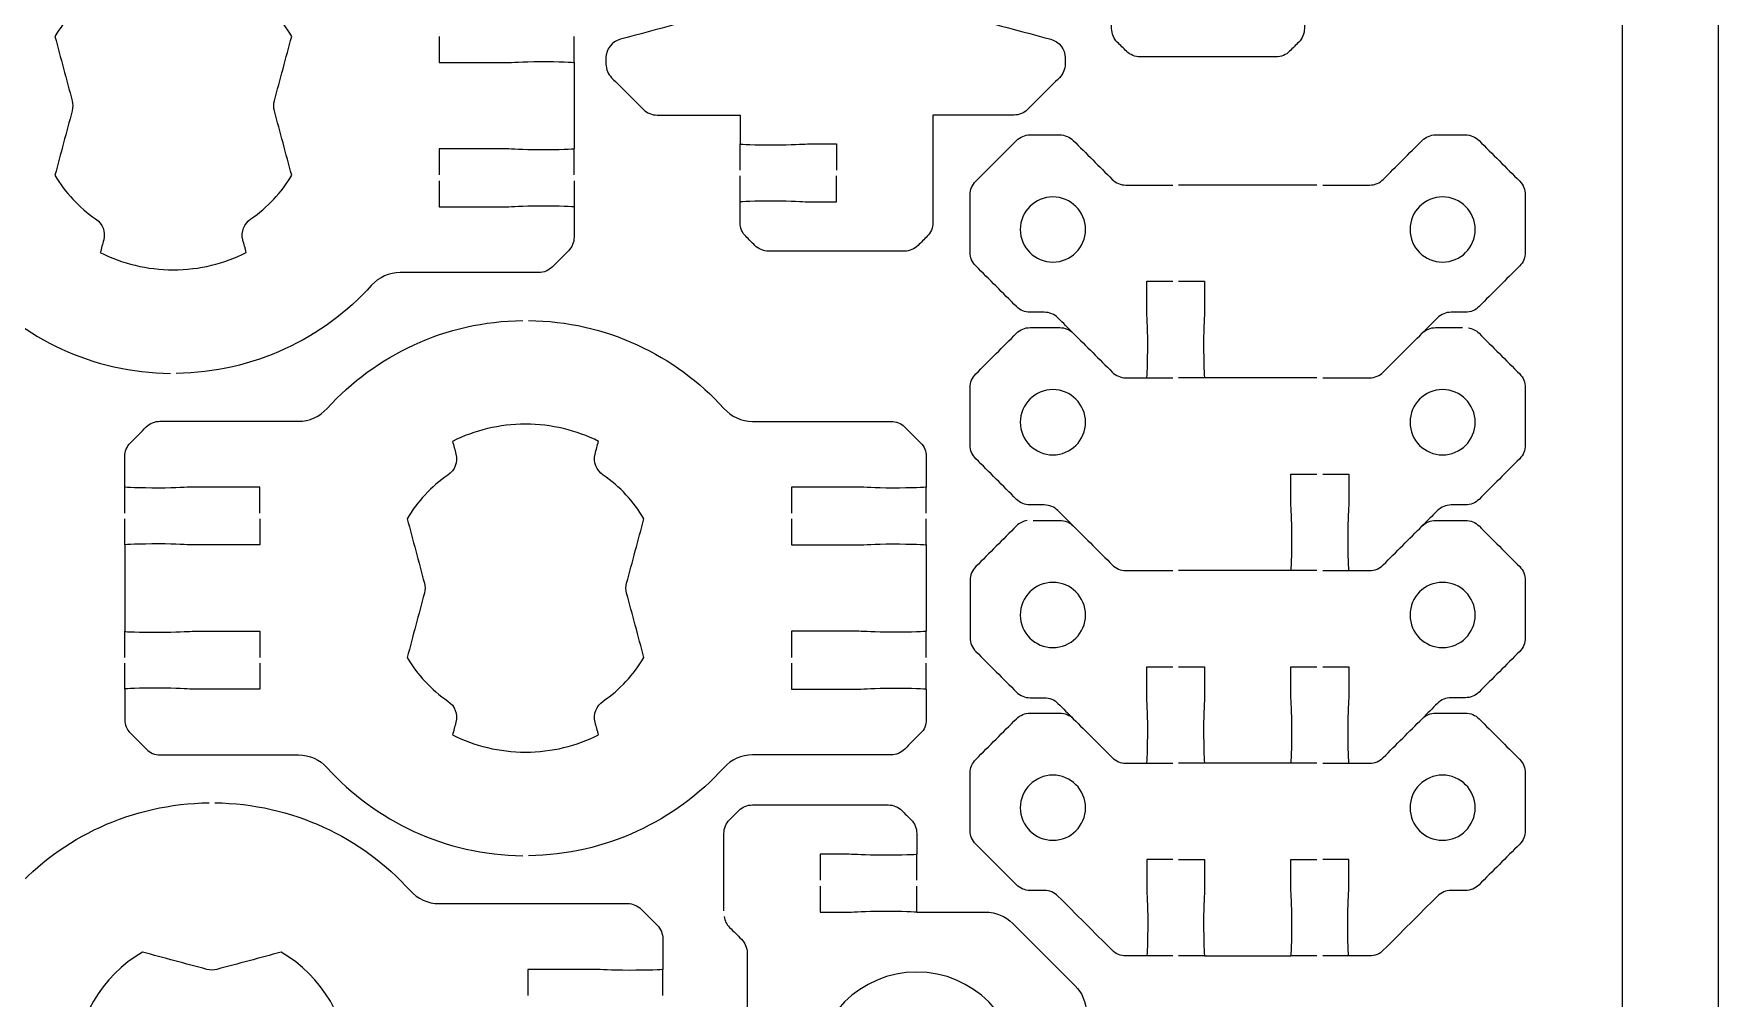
# Model space of a CAD drawing. Extents: x 0 to 410, y 0 to 455.
# Drawn here: x 322.6 to 410, y 52.3 to 102.3 of the extents above; entities that cross this region are included whole.
import ezdxf

# ---------------------------------------------------------------- set-up
doc = ezdxf.new("R2010")
doc.units = 0
doc.header["$MEASUREMENT"] = 0
doc.layers.add('DEFAULT', color=18, linetype='CONTINUOUS')

msp = doc.modelspace()

# ---------------------------------------------------------------- linework, layer by layer
at = {"layer": 'DEFAULT', "color": 18}
msp.add_lwpolyline([(410.025, 0.025), (0.025, 0.025), (0.025, 455.025), (410.025, 455.025)], close=True, dxfattribs=at)
at = {"layer": 'DEFAULT', "color": 1}
for points in [[(405.05, 17.15), (405.05, 212.847)], [(350.664, 100.822), (350.664, 102.173)], [(350.664, 94.991), (350.664, 96.342)], [(359.277, 95.249), (359.277, 96.6)], [(350.664, 94.691), (350.664, 93.343), (350.664, 93.34)], [(359.277, 93.598), (359.277, 94.949)], [(389.201, 94.469), (382.022, 94.469)], [(389.201, 84.467), (382.022, 84.467)], [(327.356, 77.444), (327.356, 78.795)], [(368.938, 77.444), (368.938, 78.795)], [(327.356, 75.796), (327.356, 77.144)], [(368.938, 75.796), (368.938, 77.144)], [(389.201, 74.466), (382.022, 74.466)], [(327.356, 69.961), (327.356, 71.312)], [(368.938, 69.961), (368.938, 71.312)], [(327.356, 68.314), (327.356, 69.661)], [(368.938, 68.314), (368.938, 69.661)], [(389.201, 64.465), (382.022, 64.465)], [(368.441, 58.39), (368.441, 59.741)], [(368.441, 56.743), (368.441, 58.09)], [(381.723, 54.464), (380.375, 54.464)], [(383.374, 54.464), (382.022, 54.464)], [(389.201, 54.464), (387.854, 54.464)], [(390.852, 54.464), (389.501, 54.464)], [(355.268, 52.418), (355.268, 53.769)]]:
    msp.add_lwpolyline(points, dxfattribs=at)
for points, knots in [([(383.459, 136.152), (383.459, 135.703), (383.459, 135.254), (383.459, 134.804), (383.959, 134.804), (384.459, 134.804), (384.959, 134.804), (385.245, 134.804), (385.742, 134.854), (386.709, 134.854), (387.675, 134.854), (388.458, 134.829), (388.458, 134.804), (388.458, 134.305), (388.458, 133.805), (388.458, 133.305), (389.894, 133.305), (391.33, 133.305), (392.766, 133.305), (393.03, 133.305), (393.284, 133.199), (393.471, 133.012), (394.022, 132.462), (394.572, 131.912), (395.122, 131.361), (395.309, 131.174), (395.415, 130.92), (395.415, 130.652), (395.415, 130.546), (395.415, 130.441), (395.415, 130.335), (395.415, 129.883), (395.112, 129.488), (394.674, 129.368), (392.726, 128.846), (390.777, 128.324), (388.829, 127.802), (388.61, 127.745), (388.458, 127.548), (388.458, 127.322), (388.458, 122.933), (388.458, 118.545), (388.458, 114.156), (388.458, 113.931), (388.61, 113.73), (388.829, 113.673), (390.777, 113.152), (392.726, 112.631), (394.674, 112.11), (395.112, 111.994), (395.415, 111.595), (395.415, 111.144), (395.415, 111.037), (395.415, 110.93), (395.415, 110.823), (395.415, 110.558), (395.309, 110.304), (395.122, 110.117), (394.572, 109.568), (394.022, 109.019), (393.471, 108.47), (393.284, 108.283), (393.03, 108.177), (392.766, 108.177), (391.362, 108.177), (389.958, 108.177), (388.554, 108.177), (388.554, 106.315), (388.554, 104.454), (388.554, 102.592), (388.554, 102.328), (388.448, 102.074), (388.261, 101.887), (388.102, 101.728), (387.943, 101.569), (387.785, 101.411), (387.598, 101.224), (387.344, 101.118), (387.079, 101.118), (384.729, 101.118), (382.38, 101.118), (380.03, 101.118), (379.766, 101.118), (379.508, 101.224), (379.321, 101.411), (379.163, 101.569), (379.004, 101.728), (378.845, 101.887), (378.658, 102.074), (378.552, 102.328), (378.552, 102.592), (378.552, 102.955), (378.552, 103.317), (378.552, 103.679), (378.552, 103.707), (379.336, 103.728), (380.302, 103.728), (381.269, 103.728), (381.766, 103.679), (382.052, 103.679), (382.552, 103.679), (383.051, 103.679), (383.551, 103.679), (383.551, 104.128), (383.551, 104.577), (383.551, 105.026)], [0, 0, 0, 0, 3.82, 3.82, 3.82, 8.07, 8.07, 8.07, 9.07, 9.07, 9.07, 10.07, 10.07, 10.07, 14.32, 14.32, 14.32, 26.53, 26.53, 26.53, 27.53, 27.53, 27.53, 34.148519, 34.148519, 34.148519, 35.148519, 35.148519, 35.148519, 36.048519, 36.048519, 36.048519, 37.048519, 37.048519, 37.048519, 54.203067, 54.203067, 54.203067, 55.203067, 55.203067, 55.203067, 92.523067, 92.523067, 92.523067, 93.523067, 93.523067, 93.523067, 110.675029, 110.675029, 110.675029, 111.675029, 111.675029, 111.675029, 112.585029, 112.585029, 112.585029, 113.585029, 113.585029, 113.585029, 120.196481, 120.196481, 120.196481, 121.196481, 121.196481, 121.196481, 133.136481, 133.136481, 133.136481, 148.966481, 148.966481, 148.966481, 149.966481, 149.966481, 149.966481, 151.875669, 151.875669, 151.875669, 152.875669, 152.875669, 152.875669, 172.855669, 172.855669, 172.855669, 173.855669, 173.855669, 173.855669, 175.764858, 175.764858, 175.764858, 176.764858, 176.764858, 176.764858, 179.844858, 179.844858, 179.844858, 180.844858, 180.844858, 180.844858, 181.844858, 181.844858, 181.844858, 186.094858, 186.094858, 186.094858, 189.914858, 189.914858, 189.914858, 189.914858]), ([(364.185, 126.075), (364.185, 125.626), (364.185, 125.176), (364.185, 124.727), (364.684, 124.727), (365.184, 124.727), (365.684, 124.727), (365.97, 124.727), (366.467, 124.777), (367.434, 124.777), (368.4, 124.777), (369.183, 124.752), (369.183, 124.727), (369.183, 124.227), (369.183, 123.728), (369.183, 123.228), (370.619, 123.228), (372.055, 123.228), (373.491, 123.228), (373.755, 123.228), (374.009, 123.122), (374.196, 122.935), (374.747, 122.385), (375.297, 121.834), (375.847, 121.284), (376.034, 121.097), (376.14, 120.843), (376.14, 120.575), (376.14, 120.469), (376.14, 120.363), (376.14, 120.257), (376.14, 119.806), (375.837, 119.411), (375.399, 119.291), (373.451, 118.769), (371.502, 118.247), (369.554, 117.725), (369.335, 117.668), (369.183, 117.471), (369.183, 117.245), (369.183, 112.856), (369.183, 108.468), (369.183, 104.079), (369.183, 103.853), (369.335, 103.652), (369.554, 103.596), (371.502, 103.075), (373.451, 102.554), (375.399, 102.033), (375.837, 101.917), (376.14, 101.518), (376.14, 101.066), (376.14, 100.959), (376.14, 100.852), (376.14, 100.745), (376.14, 100.481), (376.034, 100.227), (375.847, 100.04), (375.297, 99.491), (374.747, 98.941), (374.196, 98.392), (374.009, 98.205), (373.755, 98.099), (373.491, 98.099), (372.087, 98.099), (370.683, 98.099), (369.279, 98.099), (369.279, 96.238), (369.279, 94.377), (369.279, 92.515), (369.279, 92.25), (369.173, 91.996), (368.986, 91.809), (368.827, 91.651), (368.668, 91.492), (368.51, 91.333), (368.323, 91.146), (368.069, 91.04), (367.804, 91.04), (365.455, 91.04), (363.105, 91.04), (360.756, 91.04), (360.491, 91.04), (360.233, 91.146), (360.046, 91.333), (359.888, 91.492), (359.729, 91.651), (359.57, 91.809), (359.383, 91.996), (359.277, 92.25), (359.277, 92.515), (359.277, 92.877), (359.277, 93.239), (359.277, 93.602), (359.277, 93.63), (360.061, 93.651), (361.027, 93.651), (361.994, 93.651), (362.491, 93.602), (362.777, 93.602), (363.277, 93.602), (363.776, 93.602), (364.276, 93.602), (364.276, 94.051), (364.276, 94.5), (364.276, 94.949)], [0, 0, 0, 0, 3.82, 3.82, 3.82, 8.07, 8.07, 8.07, 9.07, 9.07, 9.07, 10.07, 10.07, 10.07, 14.32, 14.32, 14.32, 26.53, 26.53, 26.53, 27.53, 27.53, 27.53, 34.148519, 34.148519, 34.148519, 35.148519, 35.148519, 35.148519, 36.048519, 36.048519, 36.048519, 37.048519, 37.048519, 37.048519, 54.203067, 54.203067, 54.203067, 55.203067, 55.203067, 55.203067, 92.523067, 92.523067, 92.523067, 93.523067, 93.523067, 93.523067, 110.675029, 110.675029, 110.675029, 111.675029, 111.675029, 111.675029, 112.585029, 112.585029, 112.585029, 113.585029, 113.585029, 113.585029, 120.196481, 120.196481, 120.196481, 121.196481, 121.196481, 121.196481, 133.136481, 133.136481, 133.136481, 148.966481, 148.966481, 148.966481, 149.966481, 149.966481, 149.966481, 151.875669, 151.875669, 151.875669, 152.875669, 152.875669, 152.875669, 172.855669, 172.855669, 172.855669, 173.855669, 173.855669, 173.855669, 175.764858, 175.764858, 175.764858, 176.764858, 176.764858, 176.764858, 179.844858, 179.844858, 179.844858, 180.844858, 180.844858, 180.844858, 181.844858, 181.844858, 181.844858, 186.094858, 186.094858, 186.094858, 189.914858, 189.914858, 189.914858, 189.914858]), ([(326.084, 90.961), (326.146, 91.184), (326.204, 91.403), (326.263, 91.622), (326.374, 92.038), (326.201, 92.471), (325.846, 92.714), (324.986, 93.305), (324.263, 94.08), (323.734, 94.982), (324.032, 96.096), (324.329, 97.21), (324.627, 98.323), (324.673, 98.492), (324.673, 98.673), (324.627, 98.842), (324.329, 99.953), (324.032, 101.065), (323.734, 102.176), (324.263, 103.078), (324.986, 103.856), (325.846, 104.448), (326.201, 104.691), (326.374, 105.123), (326.263, 105.539), (326.204, 105.759), (326.146, 105.978), (326.087, 106.197), (327.227, 106.769), (328.515, 107.086), (329.873, 107.086), (331.231, 107.086), (332.519, 106.769), (333.658, 106.197), (333.6, 105.978), (333.541, 105.759), (333.483, 105.54), (333.372, 105.124), (333.545, 104.691), (333.901, 104.448), (334.763, 103.857), (335.486, 103.081), (336.015, 102.176), (335.716, 101.063), (335.417, 99.951), (335.119, 98.838), (335.073, 98.669), (335.073, 98.489), (335.119, 98.32), (335.417, 97.207), (335.716, 96.095), (336.015, 94.982), (335.486, 94.078), (334.761, 93.304), (333.9, 92.714), (333.545, 92.471), (333.372, 92.038), (333.483, 91.622), (333.541, 91.403), (333.6, 91.183), (333.662, 90.961), (332.522, 90.393), (331.234, 90.072), (329.873, 90.072), (328.511, 90.072), (327.223, 90.393), (326.084, 90.961)], [1, 1, 1, 1, 2.931501, 2.931501, 2.931501, 3.931733, 3.931733, 3.931733, 4.931966, 4.931966, 4.931966, 14.736374, 14.736374, 14.736374, 15.736606, 15.736606, 15.736606, 25.521689, 25.521689, 25.521689, 26.521921, 26.521921, 26.521921, 27.522153, 27.522153, 27.522153, 29.452688, 29.452688, 29.452688, 30.45292, 30.45292, 30.45292, 31.453152, 31.453152, 31.453152, 33.380788, 33.380788, 33.380788, 34.38102, 34.38102, 34.38102, 35.381252, 35.381252, 35.381252, 45.179552, 45.179552, 45.179552, 46.179785, 46.179785, 46.179785, 55.978085, 55.978085, 55.978085, 56.978317, 56.978317, 56.978317, 57.978549, 57.978549, 57.978549, 59.922263, 59.922263, 59.922263, 60.922495, 60.922495, 60.922495, 61.922727, 61.922727, 61.922727, 61.922727]), ([(364.234, 106.933), (364.234, 106.484), (364.234, 106.035), (364.234, 105.585), (363.734, 105.585), (363.234, 105.585), (362.735, 105.585), (362.449, 105.585), (361.951, 105.635), (360.985, 105.635), (360.018, 105.635), (359.235, 105.614), (359.235, 105.585), (359.235, 105.08), (359.235, 104.574), (359.235, 104.068), (359.235, 103.839), (359.083, 103.642), (358.865, 103.585), (356.931, 103.068), (354.998, 102.55), (353.065, 102.033), (352.628, 101.917), (352.321, 101.518), (352.321, 101.066), (352.321, 100.959), (352.321, 100.852), (352.321, 100.745), (352.321, 100.481), (352.426, 100.227), (352.613, 100.04), (353.164, 99.491), (353.714, 98.941), (354.264, 98.392), (354.451, 98.205), (354.705, 98.099), (354.974, 98.099), (356.408, 98.099), (357.843, 98.099), (359.277, 98.099), (359.277, 97.6), (359.277, 97.1), (359.277, 96.6), (359.277, 96.575), (360.061, 96.551), (361.027, 96.551), (361.994, 96.551), (362.491, 96.6), (362.777, 96.6), (363.277, 96.6), (363.776, 96.6), (364.276, 96.6), (364.276, 96.15), (364.276, 95.699), (364.276, 95.249)], [0, 0, 0, 0, 3.82, 3.82, 3.82, 8.07, 8.07, 8.07, 9.07, 9.07, 9.07, 10.07, 10.07, 10.07, 14.37, 14.37, 14.37, 15.37, 15.37, 15.37, 32.388625, 32.388625, 32.388625, 33.388625, 33.388625, 33.388625, 34.298625, 34.298625, 34.298625, 35.298625, 35.298625, 35.298625, 41.910077, 41.910077, 41.910077, 42.910077, 42.910077, 42.910077, 55.110077, 55.110077, 55.110077, 59.360077, 59.360077, 59.360077, 60.360077, 60.360077, 60.360077, 61.360077, 61.360077, 61.360077, 65.610077, 65.610077, 65.610077, 69.440077, 69.440077, 69.440077, 69.440077]), ([(343.665, 102.173), (343.665, 101.724), (343.665, 101.275), (343.665, 100.826), (344.831, 100.826), (345.998, 100.826), (347.164, 100.826), (347.45, 100.826), (347.948, 100.875), (348.914, 100.875), (349.881, 100.875), (350.664, 100.854), (350.664, 100.826), (350.664, 99.331), (350.664, 97.837), (350.664, 96.342), (350.664, 96.317), (349.881, 96.293), (348.914, 96.293), (347.948, 96.293), (347.45, 96.342), (347.164, 96.342), (345.998, 96.342), (344.831, 96.342), (343.665, 96.342), (343.665, 95.892), (343.665, 95.441), (343.665, 94.991)], [0, 0, 0, 0, 3.82, 3.82, 3.82, 13.74, 13.74, 13.74, 14.74, 14.74, 14.74, 15.74, 15.74, 15.74, 28.45, 28.45, 28.45, 29.45, 29.45, 29.45, 30.45, 30.45, 30.45, 40.37, 40.37, 40.37, 44.2, 44.2, 44.2, 44.2]), ([(376.565, 86.778), (376.299, 87.044), (376.033, 87.31), (375.768, 87.575), (375.581, 87.762), (375.327, 87.868), (375.059, 87.868), (374.813, 87.868), (374.567, 87.868), (374.321, 87.868), (374.057, 87.868), (373.803, 87.971), (373.616, 88.161), (372.913, 88.864), (372.209, 89.567), (371.506, 90.271), (371.319, 90.458), (371.213, 90.712), (371.213, 90.976), (371.213, 91.971), (371.213, 92.966), (371.213, 93.961), (371.213, 94.225), (371.319, 94.479), (371.506, 94.67), (372.209, 95.373), (372.913, 96.076), (373.616, 96.779), (373.803, 96.966), (374.057, 97.072), (374.321, 97.072), (374.834, 97.072), (375.347, 97.072), (375.859, 97.072), (376.124, 97.072), (376.378, 96.966), (376.565, 96.779), (377.238, 96.108), (377.91, 95.436), (378.583, 94.765), (378.77, 94.575), (379.024, 94.469), (379.288, 94.469), (380.1, 94.469), (380.911, 94.469), (381.723, 94.469)], [0, 0, 0, 0, 3.196123, 3.196123, 3.196123, 4.196123, 4.196123, 4.196123, 6.286123, 6.286123, 6.286123, 7.286123, 7.286123, 7.286123, 15.74312, 15.74312, 15.74312, 16.74312, 16.74312, 16.74312, 25.20312, 25.20312, 25.20312, 26.20312, 26.20312, 26.20312, 34.660117, 34.660117, 34.660117, 35.660117, 35.660117, 35.660117, 40.020117, 40.020117, 40.020117, 41.020117, 41.020117, 41.020117, 49.10235, 49.10235, 49.10235, 50.10235, 50.10235, 50.10235, 57.00235, 57.00235, 57.00235, 57.00235]), ([(389.501, 94.469), (390.313, 94.469), (391.124, 94.469), (391.936, 94.469), (392.204, 94.469), (392.458, 94.575), (392.645, 94.765), (393.316, 95.436), (393.988, 96.108), (394.659, 96.779), (394.846, 96.966), (395.1, 97.072), (395.365, 97.072), (395.878, 97.072), (396.392, 97.072), (396.906, 97.072), (397.171, 97.072), (397.425, 96.966), (397.612, 96.779), (398.315, 96.076), (399.018, 95.373), (399.721, 94.67), (399.908, 94.479), (400.014, 94.225), (400.014, 93.961), (400.014, 92.966), (400.014, 91.971), (400.014, 90.976), (400.014, 90.712), (399.908, 90.458), (399.721, 90.271), (399.018, 89.567), (398.315, 88.864), (397.612, 88.161), (397.425, 87.971), (397.171, 87.868), (396.906, 87.868), (396.658, 87.868), (396.41, 87.868), (396.162, 87.868), (395.897, 87.868), (395.643, 87.762), (395.456, 87.575), (395.19, 87.31), (394.925, 87.044), (394.659, 86.778)], [0, 0, 0, 0, 6.9, 6.9, 6.9, 7.9, 7.9, 7.9, 15.975159, 15.975159, 15.975159, 16.975159, 16.975159, 16.975159, 21.345159, 21.345159, 21.345159, 22.345159, 22.345159, 22.345159, 30.802157, 30.802157, 30.802157, 31.802157, 31.802157, 31.802157, 40.262157, 40.262157, 40.262157, 41.262157, 41.262157, 41.262157, 49.719154, 49.719154, 49.719154, 50.719154, 50.719154, 50.719154, 52.829154, 52.829154, 52.829154, 53.829154, 53.829154, 53.829154, 57.025276, 57.025276, 57.025276, 57.025276]), ([(316.081, 94.691), (316.081, 94.242), (316.081, 93.793), (316.081, 93.343), (314.915, 93.343), (313.748, 93.343), (312.582, 93.343), (312.296, 93.343), (311.799, 93.393), (310.832, 93.393), (309.865, 93.393), (309.082, 93.368), (309.082, 93.343), (309.082, 92.815), (309.082, 92.287), (309.082, 91.759), (309.082, 91.495), (309.184, 91.241), (309.375, 91.05), (309.651, 90.775), (309.928, 90.5), (310.204, 90.225), (310.391, 90.038), (310.645, 89.932), (310.91, 89.932), (313.303, 89.932), (315.696, 89.932), (318.089, 89.932), (318.66, 89.932), (319.2, 89.685), (319.581, 89.262), (322.089, 86.492), (325.701, 84.739), (329.727, 84.697)], [0, 0, 0, 0, 3.82, 3.82, 3.82, 13.74, 13.74, 13.74, 14.74, 14.74, 14.74, 15.74, 15.74, 15.74, 20.23, 20.23, 20.23, 21.23, 21.23, 21.23, 24.546338, 24.546338, 24.546338, 25.546338, 25.546338, 25.546338, 45.896338, 45.896338, 45.896338, 46.896338, 46.896338, 46.896338, 47.896338, 47.896338, 47.896338, 47.896338]), ([(343.665, 94.691), (343.665, 94.242), (343.665, 93.793), (343.665, 93.343), (344.831, 93.343), (345.998, 93.343), (347.164, 93.343), (347.45, 93.343), (347.948, 93.393), (348.914, 93.393), (349.881, 93.393), (350.664, 93.372), (350.664, 93.343), (350.664, 92.815), (350.664, 92.287), (350.664, 91.759), (350.664, 91.495), (350.558, 91.237), (350.368, 91.05), (350.093, 90.774), (349.817, 90.498), (349.542, 90.221), (349.352, 90.034), (349.098, 89.928), (348.833, 89.928), (346.438, 89.928), (344.042, 89.928), (341.647, 89.928), (341.079, 89.928), (340.543, 89.682), (340.162, 89.265), (337.647, 86.503), (334.048, 84.743), (330.027, 84.697)], [0, 0, 0, 0, 3.82, 3.82, 3.82, 13.74, 13.74, 13.74, 14.74, 14.74, 14.74, 15.74, 15.74, 15.74, 20.23, 20.23, 20.23, 21.23, 21.23, 21.23, 24.546338, 24.546338, 24.546338, 25.546338, 25.546338, 25.546338, 45.916338, 45.916338, 45.916338, 46.916338, 46.916338, 46.916338, 47.916338, 47.916338, 47.916338, 47.916338]), ([(377.197, 92.16), (377.197, 91.222), (376.439, 90.471), (375.507, 90.471), (374.572, 90.471), (373.814, 91.222), (373.814, 92.16), (373.814, 93.095), (374.572, 93.854), (375.507, 93.854), (376.439, 93.854), (377.197, 93.095), (377.197, 92.16)], [1, 1, 1, 1, 2, 2, 2, 3, 3, 3, 4, 4, 4, 5, 5, 5, 5]), ([(397.415, 92.16), (397.415, 91.222), (396.656, 90.471), (395.721, 90.471), (394.79, 90.471), (394.032, 91.222), (394.032, 92.16), (394.032, 93.095), (394.79, 93.854), (395.721, 93.854), (396.656, 93.854), (397.415, 93.095), (397.415, 92.16)], [1, 1, 1, 1, 2, 2, 2, 3, 3, 3, 4, 4, 4, 5, 5, 5, 5]), ([(380.375, 84.467), (380.4, 84.467), (380.424, 85.254), (380.424, 86.221), (380.424, 87.187), (380.375, 87.681), (380.375, 87.967), (380.375, 88.469), (380.375, 88.971), (380.375, 89.473), (380.824, 89.473), (381.273, 89.473), (381.723, 89.473)], [0, 0, 0, 0, 1, 1, 1, 2, 2, 2, 6.27, 6.27, 6.27, 10.09, 10.09, 10.09, 10.09]), ([(382.022, 89.473), (382.473, 89.473), (382.923, 89.473), (383.374, 89.473), (383.374, 88.971), (383.374, 88.469), (383.374, 87.967), (383.374, 87.681), (383.324, 87.187), (383.324, 86.221), (383.324, 85.254), (383.345, 84.467), (383.374, 84.467)], [0, 0, 0, 0, 3.83, 3.83, 3.83, 8.1, 8.1, 8.1, 9.1, 9.1, 9.1, 10.1, 10.1, 10.1, 10.1]), ([(334.355, 77.444), (334.355, 77.894), (334.355, 78.344), (334.355, 78.795), (333.189, 78.795), (332.022, 78.795), (330.856, 78.795), (330.57, 78.795), (330.072, 78.745), (329.106, 78.745), (328.139, 78.745), (327.356, 78.767), (327.356, 78.795), (327.356, 79.324), (327.356, 79.853), (327.356, 80.382), (327.356, 80.647), (327.458, 80.901), (327.649, 81.088), (327.924, 81.364), (328.199, 81.641), (328.474, 81.917), (328.665, 82.107), (328.919, 82.21), (329.183, 82.21), (331.579, 82.21), (333.974, 82.21), (336.369, 82.21), (336.937, 82.21), (337.477, 82.46), (337.858, 82.88), (340.37, 85.646), (343.979, 87.396), (348.001, 87.438)], [0, 0, 0, 0, 3.83, 3.83, 3.83, 13.75, 13.75, 13.75, 14.75, 14.75, 14.75, 15.75, 15.75, 15.75, 20.25, 20.25, 20.25, 21.25, 21.25, 21.25, 24.566338, 24.566338, 24.566338, 25.566338, 25.566338, 25.566338, 45.936338, 45.936338, 45.936338, 46.936338, 46.936338, 46.936338, 47.936338, 47.936338, 47.936338, 47.936338]), ([(348.3, 87.438), (352.322, 87.396), (355.927, 85.646), (358.436, 82.88), (358.817, 82.457), (359.356, 82.206), (359.928, 82.206), (362.321, 82.206), (364.714, 82.206), (367.107, 82.206), (367.372, 82.206), (367.626, 82.104), (367.813, 81.917), (368.089, 81.641), (368.365, 81.364), (368.642, 81.088), (368.832, 80.901), (368.938, 80.647), (368.938, 80.382), (368.938, 79.853), (368.938, 79.324), (368.938, 78.795), (368.938, 78.77), (368.155, 78.745), (367.188, 78.745), (366.222, 78.745), (365.724, 78.795), (365.438, 78.795), (364.272, 78.795), (363.105, 78.795), (361.939, 78.795), (361.939, 78.344), (361.939, 77.894), (361.939, 77.444)], [0, 0, 0, 0, 1, 1, 1, 2, 2, 2, 22.35, 22.35, 22.35, 23.35, 23.35, 23.35, 26.673402, 26.673402, 26.673402, 27.673402, 27.673402, 27.673402, 32.173402, 32.173402, 32.173402, 33.173402, 33.173402, 33.173402, 34.173402, 34.173402, 34.173402, 44.093402, 44.093402, 44.093402, 47.923402, 47.923402, 47.923402, 47.923402]), ([(376.565, 76.777), (376.299, 77.043), (376.033, 77.308), (375.768, 77.574), (375.581, 77.761), (375.327, 77.867), (375.059, 77.867), (374.813, 77.867), (374.567, 77.867), (374.321, 77.867), (374.057, 77.867), (373.803, 77.969), (373.616, 78.16), (372.913, 78.863), (372.209, 79.566), (371.506, 80.269), (371.319, 80.456), (371.213, 80.71), (371.213, 80.975), (371.213, 81.97), (371.213, 82.965), (371.213, 83.959), (371.213, 84.224), (371.319, 84.478), (371.506, 84.669), (372.209, 85.372), (372.913, 86.075), (373.616, 86.778), (373.803, 86.965), (374.057, 87.071), (374.321, 87.071), (374.834, 87.071), (375.347, 87.071), (375.859, 87.071), (376.124, 87.071), (376.378, 86.965), (376.565, 86.778), (377.238, 86.107), (377.91, 85.435), (378.583, 84.764), (378.77, 84.573), (379.024, 84.467), (379.288, 84.467), (380.1, 84.467), (380.911, 84.467), (381.723, 84.467)], [0, 0, 0, 0, 3.196123, 3.196123, 3.196123, 4.196123, 4.196123, 4.196123, 6.286123, 6.286123, 6.286123, 7.286123, 7.286123, 7.286123, 15.74312, 15.74312, 15.74312, 16.74312, 16.74312, 16.74312, 25.20312, 25.20312, 25.20312, 26.20312, 26.20312, 26.20312, 34.660117, 34.660117, 34.660117, 35.660117, 35.660117, 35.660117, 40.020117, 40.020117, 40.020117, 41.020117, 41.020117, 41.020117, 49.10235, 49.10235, 49.10235, 50.10235, 50.10235, 50.10235, 57.00235, 57.00235, 57.00235, 57.00235]), ([(389.501, 84.467), (390.313, 84.467), (391.124, 84.467), (391.936, 84.467), (392.204, 84.467), (392.458, 84.573), (392.645, 84.764), (393.316, 85.435), (393.988, 86.107), (394.659, 86.778), (394.846, 86.965), (395.1, 87.071), (395.365, 87.071), (395.829, 87.071), (396.293, 87.071), (396.758, 87.071)], [0, 0, 0, 0, 6.9, 6.9, 6.9, 7.9, 7.9, 7.9, 15.975159, 15.975159, 15.975159, 16.975159, 16.975159, 16.975159, 20.925159, 20.925159, 20.925159, 20.925159]), ([(397.058, 87.057), (397.266, 87.025), (397.46, 86.93), (397.612, 86.778), (398.315, 86.075), (399.018, 85.372), (399.721, 84.669), (399.908, 84.478), (400.014, 84.224), (400.014, 83.959), (400.014, 82.965), (400.014, 81.97), (400.014, 80.975), (400.014, 80.71), (399.908, 80.456), (399.721, 80.269), (399.018, 79.566), (398.315, 78.863), (397.612, 78.16), (397.425, 77.969), (397.171, 77.867), (396.906, 77.867), (396.658, 77.867), (396.41, 77.867), (396.162, 77.867), (395.897, 77.867), (395.643, 77.761), (395.456, 77.574), (395.19, 77.308), (394.925, 77.043), (394.659, 76.777)], [0, 0, 0, 0, 1, 1, 1, 9.456997, 9.456997, 9.456997, 10.456997, 10.456997, 10.456997, 18.916997, 18.916997, 18.916997, 19.916997, 19.916997, 19.916997, 28.373994, 28.373994, 28.373994, 29.373994, 29.373994, 29.373994, 31.483994, 31.483994, 31.483994, 32.483994, 32.483994, 32.483994, 35.680117, 35.680117, 35.680117, 35.680117]), ([(377.197, 82.16), (377.197, 81.221), (376.439, 80.469), (375.507, 80.469), (374.572, 80.469), (373.814, 81.221), (373.814, 82.16), (373.814, 83.094), (374.572, 83.853), (375.507, 83.853), (376.439, 83.853), (377.197, 83.094), (377.197, 82.16)], [1, 1, 1, 1, 2, 2, 2, 3, 3, 3, 4, 4, 4, 5, 5, 5, 5]), ([(397.415, 82.16), (397.415, 81.221), (396.656, 80.469), (395.721, 80.469), (394.79, 80.469), (394.032, 81.221), (394.032, 82.16), (394.032, 83.094), (394.79, 83.853), (395.721, 83.853), (396.656, 83.853), (397.415, 83.094), (397.415, 82.16)], [1, 1, 1, 1, 2, 2, 2, 3, 3, 3, 4, 4, 4, 5, 5, 5, 5]), ([(344.357, 65.933), (344.419, 66.156), (344.478, 66.375), (344.536, 66.595), (344.647, 67.011), (344.474, 67.443), (344.119, 67.687), (343.26, 68.277), (342.536, 69.053), (342.008, 69.955), (342.305, 71.068), (342.603, 72.182), (342.9, 73.296), (342.946, 73.465), (342.946, 73.645), (342.9, 73.814), (342.603, 74.926), (342.305, 76.037), (342.008, 77.148), (342.537, 78.05), (343.26, 78.829), (344.12, 79.42), (344.475, 79.664), (344.647, 80.095), (344.537, 80.511), (344.478, 80.731), (344.42, 80.95), (344.361, 81.17), (345.5, 81.741), (346.788, 82.059), (348.146, 82.059), (349.504, 82.059), (350.792, 81.741), (351.932, 81.17), (351.873, 80.951), (351.815, 80.732), (351.756, 80.512), (351.645, 80.096), (351.819, 79.664), (352.174, 79.42), (353.036, 78.83), (353.759, 78.053), (354.288, 77.148), (353.989, 76.036), (353.691, 74.923), (353.392, 73.811), (353.346, 73.641), (353.346, 73.461), (353.392, 73.292), (353.691, 72.18), (353.989, 71.067), (354.288, 69.955), (353.76, 69.05), (353.035, 68.276), (352.174, 67.687), (351.819, 67.443), (351.645, 67.011), (351.756, 66.594), (351.815, 66.375), (351.873, 66.156), (351.935, 65.933), (350.796, 65.365), (349.508, 65.044), (348.146, 65.044), (346.785, 65.044), (345.497, 65.365), (344.357, 65.933)], [0, 0, 0, 0, 1.930535, 1.930535, 1.930535, 2.930767, 2.930767, 2.930767, 3.930999, 3.930999, 3.930999, 13.735407, 13.735407, 13.735407, 14.73564, 14.73564, 14.73564, 24.520723, 24.520723, 24.520723, 25.520955, 25.520955, 25.520955, 26.521187, 26.521187, 26.521187, 28.452946, 28.452946, 28.452946, 29.453178, 29.453178, 29.453178, 30.45341, 30.45341, 30.45341, 32.382012, 32.382012, 32.382012, 33.382244, 33.382244, 33.382244, 34.382476, 34.382476, 34.382476, 44.179811, 44.179811, 44.179811, 45.180043, 45.180043, 45.180043, 54.977377, 54.977377, 54.977377, 55.977609, 55.977609, 55.977609, 56.977841, 56.977841, 56.977841, 58.921555, 58.921555, 58.921555, 59.921787, 59.921787, 59.921787, 60.922019, 60.922019, 60.922019, 60.922019]), ([(387.854, 74.466), (387.879, 74.466), (387.903, 75.253), (387.903, 76.22), (387.903, 77.186), (387.854, 77.68), (387.854, 77.966), (387.854, 78.468), (387.854, 78.97), (387.854, 79.472), (388.303, 79.472), (388.752, 79.472), (389.201, 79.472)], [0, 0, 0, 0, 1, 1, 1, 2, 2, 2, 6.27, 6.27, 6.27, 10.09, 10.09, 10.09, 10.09]), ([(389.501, 79.472), (389.952, 79.472), (390.402, 79.472), (390.852, 79.472), (390.852, 78.97), (390.852, 78.468), (390.852, 77.966), (390.852, 77.68), (390.803, 77.186), (390.803, 76.22), (390.803, 75.253), (390.824, 74.466), (390.852, 74.466)], [0, 0, 0, 0, 3.83, 3.83, 3.83, 8.1, 8.1, 8.1, 9.1, 9.1, 9.1, 10.1, 10.1, 10.1, 10.1]), ([(334.355, 77.144), (334.355, 76.695), (334.355, 76.245), (334.355, 75.796), (333.189, 75.796), (332.022, 75.796), (330.856, 75.796), (330.57, 75.796), (330.072, 75.846), (329.106, 75.846), (328.139, 75.846), (327.356, 75.821), (327.356, 75.796), (327.356, 74.302), (327.356, 72.807), (327.356, 71.312), (327.356, 71.284), (328.139, 71.263), (329.106, 71.263), (330.072, 71.263), (330.57, 71.312), (330.856, 71.312), (332.022, 71.312), (333.189, 71.312), (334.355, 71.312), (334.355, 70.862), (334.355, 70.412), (334.355, 69.961)], [0, 0, 0, 0, 3.82, 3.82, 3.82, 13.74, 13.74, 13.74, 14.74, 14.74, 14.74, 15.74, 15.74, 15.74, 28.45, 28.45, 28.45, 29.45, 29.45, 29.45, 30.45, 30.45, 30.45, 40.37, 40.37, 40.37, 44.2, 44.2, 44.2, 44.2]), ([(361.939, 77.144), (361.939, 76.695), (361.939, 76.245), (361.939, 75.796), (363.105, 75.796), (364.272, 75.796), (365.438, 75.796), (365.724, 75.796), (366.222, 75.846), (367.188, 75.846), (368.155, 75.846), (368.938, 75.824), (368.938, 75.796), (368.938, 74.302), (368.938, 72.807), (368.938, 71.312), (368.938, 71.288), (368.155, 71.263), (367.188, 71.263), (366.222, 71.263), (365.724, 71.312), (365.438, 71.312), (364.272, 71.312), (363.105, 71.312), (361.939, 71.312), (361.939, 70.862), (361.939, 70.412), (361.939, 69.961)], [0, 0, 0, 0, 3.82, 3.82, 3.82, 13.74, 13.74, 13.74, 14.74, 14.74, 14.74, 15.74, 15.74, 15.74, 28.45, 28.45, 28.45, 29.45, 29.45, 29.45, 30.45, 30.45, 30.45, 40.37, 40.37, 40.37, 44.2, 44.2, 44.2, 44.2]), ([(374.173, 77.056), (373.961, 77.027), (373.767, 76.929), (373.616, 76.777), (372.913, 76.074), (372.209, 75.37), (371.506, 74.667), (371.319, 74.477), (371.213, 74.223), (371.213, 73.958), (371.213, 72.963), (371.213, 71.969), (371.213, 70.974), (371.213, 70.709), (371.319, 70.455), (371.506, 70.268), (372.209, 69.565), (372.913, 68.862), (373.616, 68.159), (373.803, 67.968), (374.057, 67.866), (374.321, 67.866), (374.567, 67.866), (374.813, 67.866), (375.059, 67.866), (375.327, 67.866), (375.581, 67.76), (375.768, 67.573), (376.033, 67.307), (376.299, 67.041), (376.565, 66.776)], [0, 0, 0, 0, 1, 1, 1, 9.456997, 9.456997, 9.456997, 10.456997, 10.456997, 10.456997, 18.916997, 18.916997, 18.916997, 19.916997, 19.916997, 19.916997, 28.373994, 28.373994, 28.373994, 29.373994, 29.373994, 29.373994, 31.463994, 31.463994, 31.463994, 32.463994, 32.463994, 32.463994, 35.660117, 35.660117, 35.660117, 35.660117]), ([(374.473, 77.07), (374.935, 77.07), (375.397, 77.07), (375.859, 77.07), (376.124, 77.07), (376.378, 76.964), (376.565, 76.777), (377.238, 76.105), (377.91, 75.434), (378.583, 74.763), (378.77, 74.572), (379.024, 74.466), (379.288, 74.466), (380.1, 74.466), (380.911, 74.466), (381.723, 74.466)], [0, 0, 0, 0, 3.93, 3.93, 3.93, 4.93, 4.93, 4.93, 13.012234, 13.012234, 13.012234, 14.012234, 14.012234, 14.012234, 20.912234, 20.912234, 20.912234, 20.912234]), ([(389.501, 74.466), (390.313, 74.466), (391.124, 74.466), (391.936, 74.466), (392.204, 74.466), (392.458, 74.572), (392.645, 74.763), (393.316, 75.434), (393.988, 76.105), (394.659, 76.777), (394.846, 76.964), (395.1, 77.07), (395.365, 77.07), (395.878, 77.07), (396.392, 77.07), (396.906, 77.07), (397.171, 77.07), (397.425, 76.964), (397.612, 76.777), (398.315, 76.074), (399.018, 75.37), (399.721, 74.667), (399.908, 74.477), (400.014, 74.223), (400.014, 73.958), (400.014, 72.963), (400.014, 71.969), (400.014, 70.974), (400.014, 70.709), (399.908, 70.455), (399.721, 70.268), (399.018, 69.565), (398.315, 68.862), (397.612, 68.159), (397.425, 67.968), (397.171, 67.866), (396.906, 67.866), (396.658, 67.866), (396.41, 67.866), (396.162, 67.866), (395.897, 67.866), (395.643, 67.76), (395.456, 67.573), (395.19, 67.307), (394.925, 67.041), (394.659, 66.776)], [0, 0, 0, 0, 6.9, 6.9, 6.9, 7.9, 7.9, 7.9, 15.975159, 15.975159, 15.975159, 16.975159, 16.975159, 16.975159, 21.345159, 21.345159, 21.345159, 22.345159, 22.345159, 22.345159, 30.802157, 30.802157, 30.802157, 31.802157, 31.802157, 31.802157, 40.262157, 40.262157, 40.262157, 41.262157, 41.262157, 41.262157, 49.719154, 49.719154, 49.719154, 50.719154, 50.719154, 50.719154, 52.829154, 52.829154, 52.829154, 53.829154, 53.829154, 53.829154, 57.025276, 57.025276, 57.025276, 57.025276]), ([(377.197, 72.158), (377.197, 71.22), (376.439, 70.469), (375.507, 70.469), (374.572, 70.469), (373.814, 71.22), (373.814, 72.158), (373.814, 73.093), (374.572, 73.852), (375.507, 73.852), (376.439, 73.852), (377.197, 73.093), (377.197, 72.158)], [1, 1, 1, 1, 2, 2, 2, 3, 3, 3, 4, 4, 4, 5, 5, 5, 5]), ([(397.415, 72.158), (397.415, 71.22), (396.656, 70.469), (395.721, 70.469), (394.79, 70.469), (394.032, 71.22), (394.032, 72.158), (394.032, 73.093), (394.79, 73.852), (395.721, 73.852), (396.656, 73.852), (397.415, 73.093), (397.415, 72.158)], [1, 1, 1, 1, 2, 2, 2, 3, 3, 3, 4, 4, 4, 5, 5, 5, 5]), ([(334.355, 69.661), (334.355, 69.212), (334.355, 68.763), (334.355, 68.314), (333.189, 68.314), (332.022, 68.314), (330.856, 68.314), (330.57, 68.314), (330.072, 68.363), (329.106, 68.363), (328.139, 68.363), (327.356, 68.338), (327.356, 68.314), (327.356, 67.786), (327.356, 67.258), (327.356, 66.73), (327.356, 66.465), (327.458, 66.211), (327.649, 66.021), (327.925, 65.746), (328.202, 65.47), (328.478, 65.195), (328.665, 65.008), (328.919, 64.902), (329.183, 64.902), (331.576, 64.902), (333.969, 64.902), (336.362, 64.902), (336.934, 64.902), (337.474, 64.655), (337.855, 64.232), (340.363, 61.463), (343.975, 59.71), (348.001, 59.667)], [0, 0, 0, 0, 3.82, 3.82, 3.82, 13.74, 13.74, 13.74, 14.74, 14.74, 14.74, 15.74, 15.74, 15.74, 20.23, 20.23, 20.23, 21.23, 21.23, 21.23, 24.546338, 24.546338, 24.546338, 25.546338, 25.546338, 25.546338, 45.896338, 45.896338, 45.896338, 46.896338, 46.896338, 46.896338, 47.896338, 47.896338, 47.896338, 47.896338]), ([(361.939, 69.661), (361.939, 69.212), (361.939, 68.763), (361.939, 68.314), (363.105, 68.314), (364.272, 68.314), (365.438, 68.314), (365.724, 68.314), (366.222, 68.363), (367.188, 68.363), (368.155, 68.363), (368.938, 68.342), (368.938, 68.314), (368.938, 67.786), (368.938, 67.258), (368.938, 66.73), (368.938, 66.465), (368.832, 66.208), (368.642, 66.021), (368.366, 65.744), (368.091, 65.468), (367.816, 65.192), (367.626, 65.005), (367.372, 64.899), (367.107, 64.899), (364.712, 64.899), (362.316, 64.899), (359.921, 64.899), (359.353, 64.899), (358.817, 64.652), (358.436, 64.236), (355.92, 61.473), (352.322, 59.713), (348.3, 59.667)], [0, 0, 0, 0, 3.82, 3.82, 3.82, 13.74, 13.74, 13.74, 14.74, 14.74, 14.74, 15.74, 15.74, 15.74, 20.23, 20.23, 20.23, 21.23, 21.23, 21.23, 24.546338, 24.546338, 24.546338, 25.546338, 25.546338, 25.546338, 45.916338, 45.916338, 45.916338, 46.916338, 46.916338, 46.916338, 47.916338, 47.916338, 47.916338, 47.916338]), ([(380.375, 64.465), (380.4, 64.465), (380.424, 65.252), (380.424, 66.218), (380.424, 67.185), (380.375, 67.679), (380.375, 67.965), (380.375, 68.467), (380.375, 68.969), (380.375, 69.471), (380.824, 69.471), (381.273, 69.471), (381.723, 69.471)], [0, 0, 0, 0, 1, 1, 1, 2, 2, 2, 6.27, 6.27, 6.27, 10.09, 10.09, 10.09, 10.09]), ([(382.022, 69.471), (382.473, 69.471), (382.923, 69.471), (383.374, 69.471), (383.374, 68.969), (383.374, 68.467), (383.374, 67.965), (383.374, 67.679), (383.324, 67.185), (383.324, 66.218), (383.324, 65.252), (383.345, 64.465), (383.374, 64.465)], [0, 0, 0, 0, 3.83, 3.83, 3.83, 8.1, 8.1, 8.1, 9.1, 9.1, 9.1, 10.1, 10.1, 10.1, 10.1]), ([(387.854, 64.465), (387.879, 64.465), (387.903, 65.252), (387.903, 66.218), (387.903, 67.185), (387.854, 67.679), (387.854, 67.965), (387.854, 68.467), (387.854, 68.969), (387.854, 69.471), (388.303, 69.471), (388.752, 69.471), (389.201, 69.471)], [0, 0, 0, 0, 1, 1, 1, 2, 2, 2, 6.27, 6.27, 6.27, 10.09, 10.09, 10.09, 10.09]), ([(389.501, 69.471), (389.952, 69.471), (390.402, 69.471), (390.852, 69.471), (390.852, 68.969), (390.852, 68.467), (390.852, 67.965), (390.852, 67.679), (390.803, 67.185), (390.803, 66.218), (390.803, 65.252), (390.824, 64.465), (390.852, 64.465)], [0, 0, 0, 0, 3.83, 3.83, 3.83, 8.1, 8.1, 8.1, 9.1, 9.1, 9.1, 10.1, 10.1, 10.1, 10.1]), ([(381.723, 59.47), (381.273, 59.47), (380.824, 59.47), (380.375, 59.47), (380.375, 58.967), (380.375, 58.465), (380.375, 57.963), (380.375, 57.678), (380.424, 57.184), (380.424, 56.217), (380.424, 55.25), (380.4, 54.464), (380.375, 54.464), (380.013, 54.464), (379.651, 54.464), (379.288, 54.464), (379.024, 54.464), (378.77, 54.57), (378.583, 54.76), (377.644, 55.697), (376.706, 56.634), (375.768, 57.572), (375.581, 57.759), (375.327, 57.864), (375.059, 57.864), (374.813, 57.864), (374.567, 57.864), (374.321, 57.864), (374.057, 57.864), (373.803, 57.967), (373.616, 58.157), (372.913, 58.86), (372.209, 59.564), (371.506, 60.267), (371.319, 60.454), (371.213, 60.708), (371.213, 60.972), (371.213, 61.967), (371.213, 62.962), (371.213, 63.957), (371.213, 64.222), (371.319, 64.476), (371.506, 64.666), (372.209, 65.369), (372.913, 66.072), (373.616, 66.776), (373.803, 66.963), (374.057, 67.068), (374.321, 67.068), (374.834, 67.068), (375.347, 67.068), (375.859, 67.068), (376.124, 67.068), (376.378, 66.963), (376.565, 66.776), (377.238, 66.104), (377.91, 65.433), (378.583, 64.761), (378.77, 64.571), (379.024, 64.465), (379.288, 64.465), (380.1, 64.465), (380.911, 64.465), (381.723, 64.465)], [0, 0, 0, 0, 3.82, 3.82, 3.82, 8.09, 8.09, 8.09, 9.09, 9.09, 9.09, 10.09, 10.09, 10.09, 13.17, 13.17, 13.17, 14.17, 14.17, 14.17, 25.448355, 25.448355, 25.448355, 26.448355, 26.448355, 26.448355, 28.538355, 28.538355, 28.538355, 29.538355, 29.538355, 29.538355, 37.995352, 37.995352, 37.995352, 38.995352, 38.995352, 38.995352, 47.455352, 47.455352, 47.455352, 48.455352, 48.455352, 48.455352, 56.91235, 56.91235, 56.91235, 57.91235, 57.91235, 57.91235, 62.27235, 62.27235, 62.27235, 63.27235, 63.27235, 63.27235, 71.354583, 71.354583, 71.354583, 72.354583, 72.354583, 72.354583, 79.254583, 79.254583, 79.254583, 79.254583]), ([(389.501, 64.465), (390.313, 64.465), (391.124, 64.465), (391.936, 64.465), (392.204, 64.465), (392.458, 64.571), (392.645, 64.761), (393.316, 65.433), (393.988, 66.104), (394.659, 66.776), (394.846, 66.963), (395.1, 67.068), (395.365, 67.068), (395.878, 67.068), (396.392, 67.068), (396.906, 67.068), (397.171, 67.068), (397.425, 66.963), (397.612, 66.776), (398.315, 66.072), (399.018, 65.369), (399.721, 64.666), (399.908, 64.476), (400.014, 64.222), (400.014, 63.957), (400.014, 62.962), (400.014, 61.967), (400.014, 60.972), (400.014, 60.708), (399.908, 60.454), (399.721, 60.267), (399.018, 59.564), (398.315, 58.86), (397.612, 58.157), (397.425, 57.967), (397.171, 57.864), (396.906, 57.864), (396.658, 57.864), (396.41, 57.864), (396.162, 57.864), (395.897, 57.864), (395.643, 57.759), (395.456, 57.572), (394.519, 56.634), (393.582, 55.697), (392.645, 54.76), (392.458, 54.57), (392.204, 54.464), (391.936, 54.464), (391.575, 54.464), (391.213, 54.464), (390.852, 54.464), (390.824, 54.464), (390.803, 55.25), (390.803, 56.217), (390.803, 57.184), (390.852, 57.678), (390.852, 57.963), (390.852, 58.465), (390.852, 58.967), (390.852, 59.47), (390.402, 59.47), (389.952, 59.47), (389.501, 59.47)], [0, 0, 0, 0, 6.9, 6.9, 6.9, 7.9, 7.9, 7.9, 15.975159, 15.975159, 15.975159, 16.975159, 16.975159, 16.975159, 21.345159, 21.345159, 21.345159, 22.345159, 22.345159, 22.345159, 30.802157, 30.802157, 30.802157, 31.802157, 31.802157, 31.802157, 40.262157, 40.262157, 40.262157, 41.262157, 41.262157, 41.262157, 49.719154, 49.719154, 49.719154, 50.719154, 50.719154, 50.719154, 52.829154, 52.829154, 52.829154, 53.829154, 53.829154, 53.829154, 65.100436, 65.100436, 65.100436, 66.100436, 66.100436, 66.100436, 69.170436, 69.170436, 69.170436, 70.170436, 70.170436, 70.170436, 71.170436, 71.170436, 71.170436, 75.440436, 75.440436, 75.440436, 79.270436, 79.270436, 79.270436, 79.270436]), ([(377.197, 62.157), (377.197, 61.219), (376.439, 60.467), (375.507, 60.467), (374.572, 60.467), (373.814, 61.219), (373.814, 62.157), (373.814, 63.092), (374.572, 63.85), (375.507, 63.85), (376.439, 63.85), (377.197, 63.092), (377.197, 62.157)], [1, 1, 1, 1, 2, 2, 2, 3, 3, 3, 4, 4, 4, 5, 5, 5, 5]), ([(397.415, 62.157), (397.415, 61.219), (396.656, 60.467), (395.721, 60.467), (394.79, 60.467), (394.032, 61.219), (394.032, 62.157), (394.032, 63.092), (394.79, 63.85), (395.721, 63.85), (396.656, 63.85), (397.415, 63.092), (397.415, 62.157)], [1, 1, 1, 1, 2, 2, 2, 3, 3, 3, 4, 4, 4, 5, 5, 5, 5]), ([(315.485, 52.418), (315.485, 52.868), (315.485, 53.318), (315.485, 53.769), (314.319, 53.769), (313.152, 53.769), (311.985, 53.769), (311.7, 53.769), (311.202, 53.719), (310.236, 53.719), (309.269, 53.719), (308.486, 53.744), (308.486, 53.769), (308.486, 54.298), (308.486, 54.827), (308.486, 55.356), (308.486, 55.621), (308.592, 55.875), (308.782, 56.062), (309.059, 56.338), (309.335, 56.614), (309.611, 56.891), (309.798, 57.078), (310.052, 57.18), (310.317, 57.18), (313.577, 57.18), (316.836, 57.18), (320.096, 57.18), (320.667, 57.18), (321.207, 57.431), (321.588, 57.854), (324.096, 60.62), (327.705, 62.369), (331.727, 62.412)], [0, 0, 0, 0, 3.83, 3.83, 3.83, 13.75, 13.75, 13.75, 14.75, 14.75, 14.75, 15.75, 15.75, 15.75, 20.25, 20.25, 20.25, 21.25, 21.25, 21.25, 24.573402, 24.573402, 24.573402, 25.573402, 25.573402, 25.573402, 53.293402, 53.293402, 53.293402, 54.293402, 54.293402, 54.293402, 55.293402, 55.293402, 55.293402, 55.293402]), ([(332.027, 62.412), (336.048, 62.369), (339.654, 60.62), (342.166, 57.854), (342.547, 57.434), (343.086, 57.184), (343.654, 57.184), (346.916, 57.184), (350.178, 57.184), (353.44, 57.184), (353.705, 57.184), (353.959, 57.081), (354.149, 56.891), (354.425, 56.614), (354.7, 56.338), (354.975, 56.062), (355.165, 55.875), (355.268, 55.621), (355.268, 55.356), (355.268, 54.827), (355.268, 54.298), (355.268, 53.769), (355.268, 53.741), (354.485, 53.719), (353.518, 53.719), (352.551, 53.719), (352.054, 53.769), (351.768, 53.769), (350.602, 53.769), (349.435, 53.769), (348.269, 53.769), (348.269, 53.318), (348.269, 52.868), (348.269, 52.418)], [0, 0, 0, 0, 1, 1, 1, 2, 2, 2, 29.74, 29.74, 29.74, 30.74, 30.74, 30.74, 34.056338, 34.056338, 34.056338, 35.056338, 35.056338, 35.056338, 39.556338, 39.556338, 39.556338, 40.556338, 40.556338, 40.556338, 41.556338, 41.556338, 41.556338, 51.476338, 51.476338, 51.476338, 55.306338, 55.306338, 55.306338, 55.306338]), ([(358.439, 56.806), (358.439, 58.147), (358.439, 59.487), (358.439, 60.828), (358.439, 61.092), (358.545, 61.346), (358.732, 61.533), (358.891, 61.692), (359.05, 61.851), (359.208, 62.01), (359.395, 62.197), (359.649, 62.302), (359.914, 62.302), (362.265, 62.302), (364.615, 62.302), (366.966, 62.302), (367.23, 62.302), (367.484, 62.197), (367.671, 62.01), (367.83, 61.851), (367.989, 61.692), (368.148, 61.533), (368.335, 61.346), (368.441, 61.092), (368.441, 60.828), (368.441, 60.466), (368.441, 60.103), (368.441, 59.741), (368.441, 59.713), (367.657, 59.692), (366.691, 59.692), (365.724, 59.692), (365.227, 59.741), (364.941, 59.741), (364.44, 59.741), (363.939, 59.741), (363.438, 59.741), (363.438, 59.291), (363.438, 58.84), (363.438, 58.39)], [0, 0, 0, 0, 11.4, 11.4, 11.4, 12.4, 12.4, 12.4, 14.309188, 14.309188, 14.309188, 15.309188, 15.309188, 15.309188, 35.299188, 35.299188, 35.299188, 36.299188, 36.299188, 36.299188, 38.208377, 38.208377, 38.208377, 39.208377, 39.208377, 39.208377, 42.288377, 42.288377, 42.288377, 43.288377, 43.288377, 43.288377, 44.288377, 44.288377, 44.288377, 48.548377, 48.548377, 48.548377, 52.378377, 52.378377, 52.378377, 52.378377]), ([(382.022, 59.47), (382.473, 59.47), (382.923, 59.47), (383.374, 59.47), (383.374, 58.967), (383.374, 58.465), (383.374, 57.963), (383.374, 57.678), (383.324, 57.184), (383.324, 56.217), (383.324, 55.25), (383.345, 54.464), (383.374, 54.464), (384.867, 54.464), (386.36, 54.464), (387.854, 54.464), (387.879, 54.464), (387.903, 55.25), (387.903, 56.217), (387.903, 57.184), (387.854, 57.678), (387.854, 57.963), (387.854, 58.465), (387.854, 58.967), (387.854, 59.47), (388.303, 59.47), (388.752, 59.47), (389.201, 59.47)], [0, 0, 0, 0, 3.83, 3.83, 3.83, 8.1, 8.1, 8.1, 9.1, 9.1, 9.1, 10.1, 10.1, 10.1, 22.8, 22.8, 22.8, 23.8, 23.8, 23.8, 24.8, 24.8, 24.8, 29.07, 29.07, 29.07, 32.89, 32.89, 32.89, 32.89]), ([(363.438, 58.09), (363.438, 57.641), (363.438, 57.192), (363.438, 56.743), (363.939, 56.743), (364.44, 56.743), (364.941, 56.743), (365.227, 56.743), (365.724, 56.792), (366.691, 56.792), (367.657, 56.792), (368.441, 56.767), (368.441, 56.743), (369.629, 56.743), (370.818, 56.743), (372.007, 56.743), (372.54, 56.743), (373.048, 56.531), (373.422, 56.157), (374.498, 55.081), (375.574, 54.005), (376.65, 52.929), (377.024, 52.555), (377.235, 52.047), (377.235, 51.514), (377.235, 48.365), (377.235, 45.216), (377.235, 42.067), (377.235, 41.803), (377.341, 41.549), (377.528, 41.362), (377.734, 41.156), (377.94, 40.95), (378.145, 40.744), (378.297, 40.592), (378.396, 40.398), (378.424, 40.187)], [0, 0, 0, 0, 3.82, 3.82, 3.82, 8.08, 8.08, 8.08, 9.08, 9.08, 9.08, 10.08, 10.08, 10.08, 20.19, 20.19, 20.19, 21.19, 21.19, 21.19, 34.130054, 34.130054, 34.130054, 35.130054, 35.130054, 35.130054, 61.910054, 61.910054, 61.910054, 62.910054, 62.910054, 62.910054, 65.384928, 65.384928, 65.384928, 66.384928, 66.384928, 66.384928, 66.384928]), ([(358.453, 56.506), (358.482, 56.295), (358.58, 56.101), (358.732, 55.949), (358.938, 55.743), (359.144, 55.537), (359.349, 55.332), (359.536, 55.145), (359.642, 54.891), (359.642, 54.626), (359.642, 51.477), (359.642, 48.328), (359.642, 45.179), (359.642, 44.646), (359.854, 44.138), (360.228, 43.764), (361.304, 42.688), (362.38, 41.612), (363.456, 40.536), (363.83, 40.162), (364.341, 39.95), (364.87, 39.95), (366.059, 39.95), (367.248, 39.95), (368.437, 39.95), (368.437, 39.926), (369.22, 39.901), (370.187, 39.901), (371.153, 39.901), (371.651, 39.95), (371.937, 39.95), (372.437, 39.95), (372.938, 39.95), (373.439, 39.95), (373.439, 39.501), (373.439, 39.052), (373.439, 38.603)], [0, 0, 0, 0, 1, 1, 1, 3.474874, 3.474874, 3.474874, 4.474874, 4.474874, 4.474874, 31.254874, 31.254874, 31.254874, 32.254874, 32.254874, 32.254874, 45.194928, 45.194928, 45.194928, 46.194928, 46.194928, 46.194928, 56.304928, 56.304928, 56.304928, 57.304928, 57.304928, 57.304928, 58.304928, 58.304928, 58.304928, 62.564928, 62.564928, 62.564928, 66.384928, 66.384928, 66.384928, 66.384928]), ([(331.619, 43.276), (330.505, 42.979), (329.391, 42.681), (328.278, 42.384), (326.172, 43.618), (324.761, 45.904), (324.761, 48.522), (324.761, 51.139), (326.172, 53.429), (328.278, 54.664), (329.39, 54.365), (330.503, 54.066), (331.615, 53.768), (331.784, 53.722), (331.964, 53.722), (332.134, 53.768), (333.246, 54.066), (334.359, 54.365), (335.471, 54.664), (337.577, 53.433), (338.992, 51.139), (338.992, 48.522), (338.992, 45.904), (337.577, 43.615), (335.471, 42.384), (334.36, 42.681), (333.248, 42.979), (332.137, 43.276), (331.968, 43.322), (331.788, 43.322), (331.619, 43.276)], [0, 0, 0, 0, 9.802132, 9.802132, 9.802132, 10.802132, 10.802132, 10.802132, 11.802132, 11.802132, 11.802132, 21.597192, 21.597192, 21.597192, 22.597192, 22.597192, 22.597192, 32.392252, 32.392252, 32.392252, 33.392252, 33.392252, 33.392252, 34.392252, 34.392252, 34.392252, 44.175064, 44.175064, 44.175064, 45.175064, 45.175064, 45.175064, 45.175064]), ([(368.441, 43.062), (365.52, 43.062), (363.153, 45.426), (363.153, 48.347), (363.153, 51.264), (365.52, 53.631), (368.441, 53.631), (371.358, 53.631), (373.725, 51.264), (373.725, 48.347), (373.725, 45.426), (371.358, 43.062), (368.441, 43.062)], [1, 1, 1, 1, 2, 2, 2, 3, 3, 3, 4, 4, 4, 5, 5, 5, 5])]:
    msp.add_open_spline(points, degree=3, knots=knots, dxfattribs=at)

doc.saveas('drawing.dxf')
